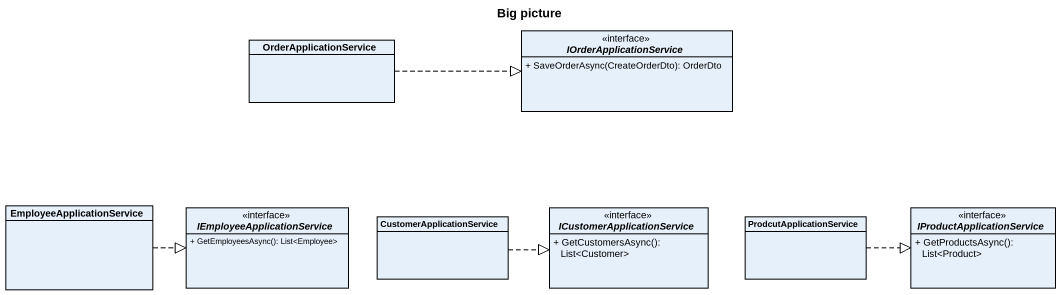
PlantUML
@startuml
title Big picture
hide circle
hide empty members
skinparam classAttributeIconSize 0
interface IOrderApplicationService {
  + SaveOrderAsync(CreateOrderDto): OrderDto
}
class OrderApplicationService
class EmployeeApplicationService
interface IEmployeeApplicationService {
  + GetEmployeesAsync(): List<Employee>
}
class CustomerApplicationService
interface ICustomerApplicationService {
  + GetCustomersAsync(): List<Customer>
}
class ProdcutApplicationService
interface IProductApplicationService {
  + GetProductsAsync(): List<Product>
}
OrderApplicationService .right.|> IOrderApplicationService
EmployeeApplicationService .right.|> IEmployeeApplicationService
CustomerApplicationService .right.|> ICustomerApplicationService
ProdcutApplicationService .right.|> IProductApplicationService
@enduml
